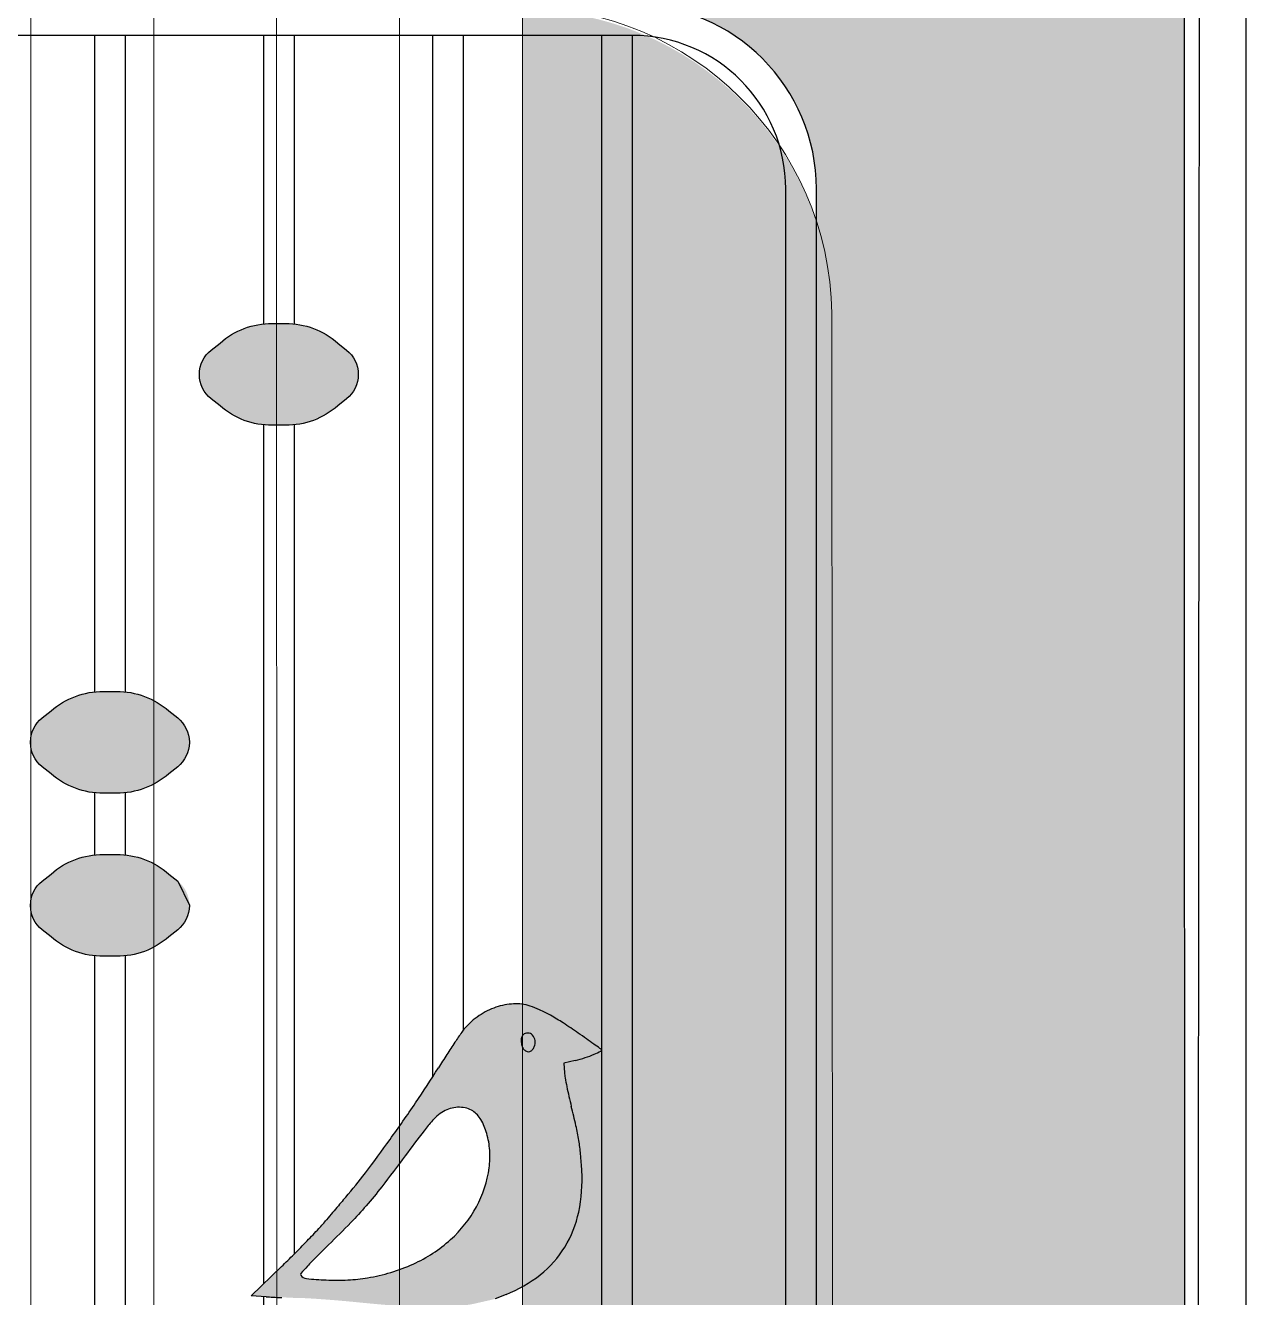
# Model space of a CAD drawing. Header units: millimetres. Extents: x 35877 to 3066687, y -650199 to -40525.
# Drawn here: x 145149.59 to 145169.46, y -179738.64 to -179717.94 of the extents above; entities that cross this region are included whole.
import ezdxf

# ---------------------------------------------------------------- set-up
doc = ezdxf.new("R2010")
doc.units = ezdxf.units.MM
doc.header["$MEASUREMENT"] = 0
for name, color, linetype, lineweight in [('A8_FURNITURE', 32, 'Continuous', 30), ('dim05', 1, 'Continuous', 13), ('Elevation 4.5', 206, 'Continuous', 5), ('FURNITURE', 32, 'Continuous', 9), ('NAME PLATE', 7, 'Continuous', 25)]:
    doc.layers.add(name, color=color, linetype=linetype, lineweight=lineweight)

msp = doc.modelspace()

# ---------------------------------------------------------------- hatches: boundary and pattern name
at = {"layer": 'dim05', "lineweight": 0, "true_color": 0xa47149, "transparency": 33554630}
h = msp.add_hatch(color=35, dxfattribs=at)
h.dxf.hatch_style = 1
h.paths.add_polyline_path([(145168.4572491076, -179709.6314368185), (145122.4651582954, -179709.6314368185), (145122.4728077061, -179801.5907615923), (145168.4648985183, -179801.5907615923), (145168.4636592204, -179786.6922291036), (145162.4648985183, -179786.6922291036), (145162.4648985183, -179789.5907615923, -0.4142135623730951), (145159.4648985183, -179792.5907615923), (145131.4673451597, -179792.5907615923, -0.4142135623730951), (145128.4673451597, -179789.5907615923), (145128.4673451597, -179720.5966616372, -0.4142135623730951), (145131.4673451597, -179717.5966616372), (145159.4648985183, -179717.5966616372, -0.4142135623730951), (145162.4648985183, -179720.5966616372), (145162.4648985183, -179747.4923639864), (145168.4603984759, -179747.4923639864)])
at = {"layer": 'Elevation 4.5', "lineweight": 0, "true_color": 0x000000, "transparency": 33554628}
h = msp.add_hatch(color=18, dxfattribs=at)
h.dxf.hatch_style = 1
h.paths.add_polyline_path([(145155.0087584546, -179723.618766813, 0.2335693837455621), (145154.8187250649, -179723.2186268469), (145154.6740553969, -179723.1043274646, 0.1866468864992518), (145153.8239826213, -179722.7878309747), (145153.6076493963, -179722.7878309747, 0.1866468864992447), (145152.7575766208, -179723.1043274646), (145152.6129069527, -179723.2186268469, 0.2294381312187929), (145152.422873563, -179723.6109541344, 0.2335693837448415), (145152.6129069527, -179724.0110941005), (145152.7575766208, -179724.1253934828, 0.1866468864992493), (145153.6076493963, -179724.4418899727), (145153.8239826213, -179724.4418899727, 0.1866468864992456), (145154.6740553969, -179724.1253934828), (145154.8187250649, -179724.0110941006, 0.2294381312761698)])
h = msp.add_hatch(color=18, dxfattribs=at)
h.dxf.hatch_style = 1
h.paths.add_polyline_path([(145152.2589623414, -179729.6069819538, 0.2335693837455621), (145152.0689289517, -179729.2068419877), (145151.9242592836, -179729.0925426054, 0.1866468864992518), (145151.0741865081, -179728.7760461155), (145150.8578532831, -179728.7760461155, 0.1866468864992447), (145150.0077805075, -179729.0925426054), (145149.8631108395, -179729.2068419877, 0.2294381312187929), (145149.6730774498, -179729.5991692752, 0.2335693837448415), (145149.8631108395, -179729.9993092413), (145150.0077805075, -179730.1136086236, 0.1866468864992493), (145150.8578532831, -179730.4301051135), (145151.0741865081, -179730.4301051135, 0.1866468864992456), (145151.9242592836, -179730.1136086236), (145152.0689289516, -179729.9993092414, 0.2294381312761698)])
h = msp.add_hatch(color=18, dxfattribs=at)
h.dxf.hatch_style = 1
h.paths.add_polyline_path([(145152.2589623414, -179732.2610409519, 0.2335693837455621), (145152.0689289517, -179731.8609009858), (145151.9242592836, -179731.7466016035, 0.1866468864992518), (145151.0741865081, -179731.4301051135), (145150.8578532831, -179731.4301051135, 0.1866468864992447), (145150.0077805075, -179731.7466016035), (145149.8631108395, -179731.8609009858, 0.2294381312187929), (145149.6730774498, -179732.2532282732, 0.2335693837448415), (145149.8631108395, -179732.6533682394), (145150.0077805075, -179732.7676676217, 0.1866468864992493), (145150.8578532831, -179733.0841641116), (145151.0741865081, -179733.0841641116, 0.1866468864992456), (145151.9242592836, -179732.7676676217), (145152.0689289516, -179732.6533682394, 0.2294381312761698)])
h = msp.add_hatch(color=18, dxfattribs=at)
h.dxf.hatch_style = 1
edge = h.paths.add_edge_path()
edge.add_arc((145175.5393957295, -179746.9918419766), 22.71277757108558, 507.18851789711357, 507.8382754307384, ccw=False)
edge.add_arc((145170.2592845411, -179743.5875447213), 16.43035654375045, 506.36276235670414, 507.1885178933482, ccw=False)
edge.add_arc((145171.237986586, -179744.2387410479), 17.60590507442646, 505.7126965902337, 506.36267839571167, ccw=False)
edge.add_arc((145157.2491101208, -179734.7007182157), 0.674793347500813, 498.8310564494863, 505.71269656689344, ccw=False)
edge.add_arc((145157.6458267523, -179735.0476377181), 1.201801152872894, 484.0079692633073, 498.83105645645423, ccw=False)
edge.add_arc((145157.6242470614, -179735.0156541075), 1.163218327600577, 468.8201198875571, 484.007969265302, ccw=False)
edge.add_arc((145157.5870107714, -179734.9064050245), 1.047797777297143, 452.784597418169, 468.8200135968284, ccw=False)
edge.add_arc((145157.573140274, -179734.6212308892), 0.7622865198643559, 432.43001919093206, 452.78459742634254, ccw=False)
edge.add_arc((145157.4139336264, -179735.1240276892), 1.289687106465092, 425.01576951251707, 432.4300191824818, ccw=False)
edge.add_arc((145156.8503633434, -179736.3334770306), 2.62399560651567, 420.65778612325323, 425.015769527549, ccw=False)
edge.add_arc((145156.2428124069, -179737.414253475), 3.863832637452334, 417.08159717631605, 420.65778610862327, ccw=False)
edge.add_arc((145153.6606072881, -179741.4029251836), 8.615388727239672, 415.1179514214472, 417.0815971825976, ccw=False)
edge.add_arc((145126.1818648406, -179780.8190908033), 56.66448235709579, 414.95139004013964, 415.11795143395045, ccw=False)
edge.add_arc((145139.6617800134, -179761.6024969065), 33.19140002734221, 414.70247114536494, 414.95138999453985, ccw=False)
edge.add_arc((145119.0441578994, -179790.7244721211), 68.87298886579251, 414.599881686053, 414.7024711920124, ccw=False)
edge.add_arc((145158.7937808376, -179734.7915635817), 0.2543122433924807, 409.23396222174586, 414.5998816835639, ccw=False)
edge.add_arc((145158.9486237766, -179734.6119611918), 0.01717651394238802, 298.2086449427716, 409.2339621064502, ccw=False)
edge.add_arc((145158.2702206724, -179733.3472030045), 1.452392192579913, 293.39255604367804, 298.2086449264236, ccw=False)
edge.add_arc((145158.1990974629, -179733.1827883617), 1.631530925651959, 287.9265988577175, 293.39255603968763, ccw=False)
edge.add_arc((145158.0344314883, -179732.6737807368), 2.166510967779784, 283.5076512464655, 287.9265988597203, ccw=False)
edge.add_line((145158.5404747458, -179734.7803632761), (145158.3561697885, -179734.8246370129))
edge.add_line((145158.3561697885, -179734.8246370129), (145158.3652189839, -179734.9796234041))
edge.add_arc((145159.1170271765, -179734.9357275554), 0.7530885764697608, 183.3415367850405, 189.8132274063442)
edge.add_arc((145163.8089351685, -179734.1241787785), 5.514665208493895, 189.8132273977349, 191.3045693805245)
edge.add_arc((145164.4596201867, -179733.9941120434), 6.178222552240888, 191.3045063873774, 192.83882660824)
edge.add_arc((145164.7108062701, -179733.9368696673), 6.435848517784304, 192.8387855309574, 194.327813124649)
edge.add_arc((145146.7952224576, -179738.5127576899), 12.0548760364553, 372.79593632246485, 374.32781313336847, ccw=False)
edge.add_arc((145154.6579920389, -179736.7269667081), 3.991862026780903, 369.3030193230325, 372.795936313089, ccw=False)
edge.add_arc((145155.2709961763, -179736.6265459238), 3.370687006033028, 365.4349192712607, 369.3029465733015, ccw=False)
edge.add_arc((145152.1203052419, -179736.9263113817), 6.535606071972467, 363.0776751452507, 365.434919261805, ccw=False)
edge.add_arc((145156.0437814932, -179736.7153567073), 2.606462683265474, 348.2130280679449, 363.0776751474744, ccw=False)
edge.add_arc((145156.8395745458, -179736.8814176997), 1.793527977553087, 328.5414436490827, 348.21302806692677, ccw=False)
edge.add_arc((145156.9044704385, -179736.9211214138), 1.717449979413286, 308.3756672838874, 328.5414436466636, ccw=False)
edge.add_arc((145156.5773654834, -179736.508057427), 2.244346087587395, 291.87328044192355, 308.37566728397655, ccw=False)
edge.add_line((145157.4135079544, -179738.5908332501), (145157.2343938607, -179738.662739645))
edge.add_line((145157.2343938607, -179738.662739645), (145156.8751445591, -179738.7445393409))
edge.add_arc((145156.5801761218, -179737.2050726131), 1.567470632925063, 277.56564977978604, 280.84665759657577, ccw=False)
edge.add_arc((145156.0371696893, -179733.11673333), 5.691712875962254, 276.30901441719755, 277.5656498050415, ccw=False)
edge.add_arc((145155.9757233603, -179732.560961115), 6.250871535311828, 275.0656264996744, 276.3090143952424, ccw=False)
edge.add_arc((145156.1061445912, -179734.0322708777), 4.773792622310335, 273.5437563876856, 275.06562649984016, ccw=False)
edge.add_line((145156.4012164857, -179738.7969354595), (145155.8943767405, -179738.7812216634))
edge.add_line((145155.8943767405, -179738.7812216634), (145155.7684451138, -179738.7812216634))
edge.add_arc((145155.7684451142, -179737.7326454072), 1.048576256143861, 265.59734921097856, 269.99999997773614, ccw=False)
edge.add_arc((145157.9427437677, -179709.4921930571), 29.37260710579882, 265.2029313430513, 265.59734923576883, ccw=False)
edge.add_arc((145157.7390964957, -179711.9193034926), 26.9369681186945, 264.689736578647, 265.20285114690364, ccw=False)
edge.add_arc((145158.7201877607, -179701.3644446881), 37.53732586980061, 264.28949384960623, 264.68967636624086, ccw=False)
edge.add_arc((145153.0122405048, -179758.4447924962), 19.82770500941959, 444.2894938446994, 445.0815518794412)
edge.add_arc((145152.931597506, -179759.3817290491), 20.76810566715427, 445.0815098229188, 445.8465121889648)
edge.add_arc((145153.0955755954, -179757.1235443421), 18.50397515314464, 445.8464822961825, 446.602538210004)
edge.add_arc((145154.0050786796, -179741.8034020633), 3.156859616249403, 446.6025382128933, 449.3996516514537)
edge.add_arc((145154.1216881745, -179730.6748842753), 7.972269097740296, 268.96301938768136, 269.39965163686344, ccw=False)
edge.add_line((145153.9774081379, -179738.6458476949), (145153.2672157329, -179738.6100809702))
edge.add_arc((145137.1429283465, -179721.3017566264), 23.65524752161354, 312.9716816911183, 316.0595494074697)
edge.add_arc((145142.6353885952, -179726.6168516706), 16.01214733226215, 316.1165142699844, 317.103223198142)
edge.add_arc((145151.5301921261, -179734.8814807604), 3.870416654803198, 317.1032232022504, 319.9367719981558)
edge.add_arc((145230.1092777128, -179800.9650693672), 98.80242968147073, 499.8483155018872, 499.9367720008196, ccw=False)
edge.add_arc((145216.8977069024, -179789.8196335354), 81.51757089850346, 499.7442981335809, 499.84824900162573, ccw=False)
edge.add_arc((145213.6062491867, -179787.0327328114), 77.20474009557171, 499.6546188707312, 499.7442492773851, ccw=False)
edge.add_arc((145159.2684665162, -179740.8769004635), 5.909891156234724, 499.0555394568858, 499.6546188897753, ccw=False)
edge.add_arc((145148.9301530123, -179731.9075210095), 7.776981894013973, 319.0555394373171, 322.7772869498338)
edge.add_arc((145135.5969652058, -179721.778747399), 24.52111375975269, 322.7772869481498, 324.358603487159)
edge.add_arc((145133.7040402781, -179720.4214765413), 26.85035160999695, 324.3586034888878, 325.9132567067927)
edge.add_arc((145139.2193056766, -179724.1537311932), 20.19093142486694, 325.9132567050606, 327.8382754334737)
edge = h.paths.add_edge_path(flags=16)
edge.add_arc((145157.6616306331, -179734.460986312), 0.2322651146118047, 320.0565319747831, 335.5046511043514)
edge.add_arc((145157.7136051267, -179734.4846673583), 0.1751499683182469, 335.5046511316532, 368.709610807853)
edge.add_arc((145157.7228260401, -179734.4832547772), 0.1658214834924032, 368.7096107950683, 403.3021900527262)
edge.add_arc((145157.7604574351, -179734.4477900286), 0.1141120038685766, 403.3021900449339, 446.9972035332137)
edge.add_arc((145157.7611657552, -179734.4342870859), 0.1005904958060329, 446.9972035441938, 494.9999851013681)
edge.add_arc((145157.7576912296, -179734.4308125963), 0.09567680006221069, 494.9999690421509, 528.6741215180718)
edge.add_arc((145157.9175743667, -179734.4628355034), 0.2587353297781608, 528.674121517435, 544.70662123329)
edge.add_arc((145157.9309273, -179734.4617361389), 0.272133442740565, 184.7066212300402, 200.3928668957784)
edge.add_arc((145157.7964666589, -179734.5117225489), 0.1286820390840577, 200.3928669125619, 227.8553518017901)
edge.add_arc((145157.8063628031, -179734.5007874115), 0.1434302898713241, 227.8553517775366, 249.4408274158013)
edge.add_arc((145157.7799811385, -179734.5711268387), 0.06830621089635083, 249.4408274535614, 287.0166619993391)
edge.add_arc((145157.7754414956, -179734.5562937647), 0.08381841382622764, 287.016661967595, 320.0565319813447)
edge = h.paths.add_edge_path(flags=16)
edge.add_arc((145156.6932022699, -179735.8708375106), 0.3224896342936749, 416.488537542685, 435.4540182361438)
edge.add_arc((145156.6487143218, -179736.0422918872), 0.4996217341068242, 435.4540182223546, 449.1167772766733)
edge.add_arc((145156.6481314296, -179736.0801018557), 0.5374361954011544, 449.116777292074, 462.3035776651715)
edge.add_arc((145156.6324601787, -179736.0082485661), 0.4638938039961975, 462.3035776448494, 477.0290246828616)
edge.add_arc((145156.7044680469, -179736.1493951573), 0.622347246046015, 477.0290246944884, 488.8525266191497)
edge.add_arc((145156.8162746269, -179736.2881937359), 0.8005767519077509, 488.852526620897, 498.6414718494698)
edge.add_arc((145158.4679479855, -179737.7422163022), 3.00107817356593, 498.6414718435628, 502.7750812498119)
edge.add_arc((145209.9256043464, -179776.8359885723), 67.62470719938264, 502.7750812519495, 503.2057149838819)
edge.add_arc((145121.3321638283, -179710.5734086253), 43.00768952093476, 322.362346444899, 323.20571498449453, ccw=False)
edge.add_arc((145149.5434381504, -179732.3285646179), 7.382378137841509, 319.25591349601183, 322.36234644444687, ccw=False)
edge.add_arc((145150.6449864129, -179733.2775212426), 5.928443046414641, 315.6701561243863, 319.2559134963909, ccw=False)
edge.add_arc((145140.1431419735, -179723.0185157232), 20.60958506176154, 314.2519931123239, 315.6701561233273, ccw=False)
edge.add_arc((145167.4689010139, -179751.0672398497), 18.5494245306522, 494.2519931123489, 495.1327331369088)
edge.add_arc((145158.0598402442, -179741.7016730277), 5.27372242245683, 495.1327331428471, 497.3791390206788)
edge.add_arc((145159.8409828963, -179743.3407149113), 7.694244565161012, 497.379139006891, 498.5496968411185)
edge.add_arc((145154.0898221111, -179738.2614038694), 0.02122358009796283, 498.549696821558, 572.6178815668867)
edge.add_arc((145154.1775628879, -179738.2052527112), 0.125393616470867, 212.6178815554509, 264.115143123585)
edge.add_arc((145154.7075589111, -179733.0632963007), 5.294591959775962, 264.1151431314591, 267.5967918650779)
edge.add_arc((145154.6537360777, -179734.345753899), 4.011005426326134, 267.5967918650412, 272.6627130661531)
edge.add_arc((145154.7148794902, -179735.660479508), 2.694858799206424, 272.6627130656112, 279.4880150805329)
edge.add_arc((145154.6590045283, -179735.3261543117), 3.033820962743133, 279.4880150801967, 294.1875493503518)
edge.add_arc((145154.9480596952, -179735.9697052132), 2.328334852051495, 294.187549350941, 312.1125866089341)
edge.add_arc((145155.1460321095, -179736.1887088907), 2.033113430747092, 312.1125866110718, 331.436589996265)
edge.add_arc((145155.327429564, -179736.2874569974), 1.826579595609213, 331.436513702412, 352.379205025697)
edge.add_arc((145155.7257428812, -179736.3407504859), 1.424716814798801, 352.3792050319467, 363.8392714698197)
edge.add_arc((145155.8389392421, -179736.3331540593), 1.311265848237073, 363.8392714641251, 376.0342070607451)
edge.add_arc((145156.0949914543, -179736.2595668015), 1.044849219870216, 376.0342070657481, 389.5828357131268)
edge.add_arc((145156.6410691452, -179735.9495678438), 0.4169159444802546, 389.5828357105138, 416.4885375356303)
at = {"layer": 'NAME PLATE', "lineweight": 0, "true_color": 0x000000, "transparency": 33554687}
h = msp.add_hatch(color=18, dxfattribs=at)
h.dxf.hatch_style = 1
h.set_gradient(color1=(153, 155, 55), color2=(229, 232, 120), name='INVCYLINDER')
h.paths.add_polyline_path([(145162.7169238272, -179722.6648410555, 0.4109880837196706), (145157.6797263379, -179717.6828748545), (145157.6797263379, -179760.6289588093), (145162.7169238272, -179760.625309019)], flags=17)
h.paths.add_polyline_path([(145162.7170910451, -179764.6428467751, 0.9852287181319922), (145162.6546880538, -179760.6443848274), (145157.6797263379, -179760.6289588093), (145157.6797263379, -179787.5897181373), (145133.6175825312, -179787.5897181373), (145133.6175825312, -179717.6825714951, 0.4142438736979137), (145128.6349012589, -179722.6648410984), (145128.5876351271, -179787.6143749796, 0.4139882622943566), (145133.5876336475, -179792.6182213986), (145157.6369475441, -179792.6367221513, 0.4196556007892562), (145162.7455853364, -179787.6094928638)])

# ---------------------------------------------------------------- linework, layer by layer
at = {"layer": 'A8_FURNITURE', "linetype": 'ByBlock', "lineweight": 15, "transparency": 33554687}
for p, q in [((145149.6781584196, -179717.6366530609, 2.386277242904157), (145149.6814537218, -179760.594928604)), ((145151.6781589155, -179717.6367860064, 2.384537402067849), (145151.6814550288, -179760.5993454616)), ((145153.6789108062, -179717.6369190019, -0.1817113195797617), (145153.6856955391, -179760.5850562039, -160.2193061978)), ((145155.6768974982, -179760.5833594356, -160.2096370109974), (145155.6796667302, -179717.6370519976, -0.182592512647517)), ((145162.7168641611, -179722.6175552919, -42.33362148404757), (145162.7336257769, -179760.5980152559, -172.4779544589025))]:
    msp.add_line(p, q, dxfattribs=at)
at = {"layer": 'A8_FURNITURE', "linetype": 'ByBlock', "transparency": 33554687}
msp.add_lwpolyline([(145122.6387642952, -179709.5712758291), (145168.6983790954, -179709.6102473555), (145168.6311446745, -179801.6233384035)], dxfattribs=at)
at = {"layer": 'A8_FURNITURE', "linetype": 'ByBlock', "lineweight": 15, "transparency": 33554687}
msp.add_lwpolyline([(145157.6768968517, -179760.5816551708), (145157.679666672, -179717.637184943)], dxfattribs=at)
msp.add_arc((145157.6489809115, -179722.7041186838, -42.33362148404757), 5.068622480763499, 0.9785613676979275, 89.65312561681972, dxfattribs=at)
at = {"layer": 'Elevation 4.5', "color": 18, "lineweight": 30, "true_color": 0x000000, "transparency": 33554687}
for p, q in [((145169.4648985183, -179801.5907615923), (145169.4572491076, -179708.6314368185)), ((145150.7160198956, -179718.0966616372), (145150.7160198956, -179728.7822705679)), ((145151.2160198956, -179718.0966616372), (145151.2160198956, -179728.7822705679)), ((145153.4658160088, -179718.0966616372), (145153.4658160088, -179722.7940554271)), ((145153.9658160088, -179718.0966616372), (145153.9658160088, -179722.7940554271)), ((145156.215612122, -179718.0966616372), (145156.215612122, -179726.4421343639)), ((145156.715612122, -179718.0966616372), (145156.715612122, -179726.4580298793)), ((145158.9654082352, -179718.0966616372), (145158.9654082352, -179725.8261210397)), ((145159.4654082352, -179718.0966616891), (145159.4654082352, -179725.8434954401)), ((145153.4658160088, -179724.4356655203), (145153.4658160088, -179738.4183034461)), ((145153.9658160088, -179724.4356655203), (145153.9658160088, -179737.9314104214)), ((145158.9654082352, -179725.8261210397), (145158.9654082352, -179739.6386757957)), ((145159.4654082352, -179725.8434954401), (145159.4654082352, -179739.6386757957)), ((145156.215612122, -179726.4421343639), (145156.215612122, -179735.0532393939)), ((145156.715612122, -179726.4580298793), (145156.715612122, -179734.2875282507)), ((145150.7160198956, -179730.4238806611), (145150.7160198956, -179731.436329566)), ((145151.2160198956, -179730.4238806611), (145151.2160198956, -179731.4363295659)), ((145150.7160198956, -179733.0779396592), (145150.7160198956, -179739.2764117407)), ((145151.2160198956, -179733.0779396592), (145151.2160198956, -179739.2594836032)), ((145158.5404751504, -179734.7803631789), (145158.3561697885, -179734.8246370129)), ((145158.3561697885, -179734.8246370129), (145158.3652189448, -179734.9796227355)), ((145156.215612122, -179735.749447889), (145156.215612122, -179735.7589228309)), ((145153.2672157329, -179738.6100809702), (145153.7580044558, -179738.1361528968)), ((145153.5078757503, -179738.6268809305), (145153.2672157329, -179738.6100809702)), ((145157.4135064453, -179738.5908338559), (145157.2343938607, -179738.662739645)), ((145153.4658160088, -179738.6239448301), (145153.4658160088, -179761.6311120792))]:
    msp.add_line(p, q, dxfattribs=at)
msp.add_lwpolyline([(145169.4572491076, -179708.6314368185), (145121.4651582954, -179708.6314368185), (145121.4728077061, -179801.5907615923), (145169.4648985183, -179801.5907615923)], close=True, dxfattribs=at)
msp.add_lwpolyline([(145161.9648985183, -179747.4923639864), (145161.9648985183, -179720.5966616372, 0.4142135623730951), (145159.4648985183, -179718.0966616372), (145131.4673451597, -179718.0966616372, 0.4142135623730951), (145128.9673451597, -179720.5966616372), (145128.9673451597, -179789.5907615923, 0.4142135623730951), (145131.4673451597, -179792.0907615923), (145159.4648985183, -179792.0907615923, 0.4142135623730951), (145161.9648985183, -179789.5907615923), (145161.9648985183, -179786.6922291036)], format="xyb", dxfattribs=at)
for points in [[(145155.0087584546, -179723.6109541343), (145155.0087584546, -179723.618766813, -0.2294381312374742), (145154.8187250649, -179724.0110941005), (145154.6740553968, -179724.1253934828, -0.1866468864992491), (145153.8239826213, -179724.4418899727), (145153.6076493963, -179724.4418899727, -0.1866468864992491), (145152.7575766207, -179724.1253934828), (145152.6129069527, -179724.0110941005, -0.2294381312374742), (145152.422873563, -179723.618766813), (145152.422873563, -179723.6109541343, -0.2294381312374741), (145152.6129069527, -179723.2186268469), (145152.7575766207, -179723.1043274646, -0.1866468864992491), (145153.6076493963, -179722.7878309746), (145153.8239826213, -179722.7878309746, -0.1866468864992491), (145154.6740553968, -179723.1043274646), (145154.8187250649, -179723.2186268469, -0.2294381312374741)], [(145152.2589623414, -179729.5991692752), (145152.2589623414, -179729.6069819538, -0.2294381312374742), (145152.0689289517, -179729.9993092413), (145151.9242592836, -179730.1136086236, -0.1866468864992491), (145151.0741865081, -179730.4301051135), (145150.8578532831, -179730.4301051135, -0.1866468864992491), (145150.0077805075, -179730.1136086236), (145149.8631108395, -179729.9993092413, -0.2294381312374742), (145149.6730774498, -179729.6069819538), (145149.6730774498, -179729.5991692752, -0.2294381312374741), (145149.8631108395, -179729.2068419877), (145150.0077805075, -179729.0925426054, -0.1866468864992491), (145150.8578532831, -179728.7760461155), (145151.0741865081, -179728.7760461155, -0.1866468864992491), (145151.9242592836, -179729.0925426054), (145152.0689289517, -179729.2068419877, -0.2294381312374741)], [(145152.2589623414, -179732.2532282732), (145152.2589623414, -179732.2610409519, -0.2294381312374742), (145152.0689289517, -179732.6533682394), (145151.9242592836, -179732.7676676217, -0.1866468864992491), (145151.0741865081, -179733.0841641116), (145150.8578532831, -179733.0841641116, -0.1866468864992491), (145150.0077805075, -179732.7676676217), (145149.8631108395, -179732.6533682394, -0.2294381312374742), (145149.6730774498, -179732.2610409519), (145149.6730774498, -179732.2532282732, -0.2294381312374741), (145149.8631108395, -179731.8609009858), (145150.0077805075, -179731.7466016035, -0.1866468864992491), (145150.8578532831, -179731.4301051135), (145151.0741865081, -179731.4301051135, -0.1866468864992491), (145151.9242592836, -179731.7466016035), (145152.0689289517, -179731.8609009858)], [(145157.690037552, -179734.3631588457, 0.147998), (145157.6638776175, -179734.4120228048, 0.070065), (145157.6597111579, -179734.4840613464, 0.06855499999999999), (145157.6758496199, -179734.5565622311, 0.120405), (145157.7101203858, -179734.6071342269, 0.09446399999999999), (145157.7559937534, -179734.6350826343, 0.16544), (145157.7999708031, -179734.6364426236, 0.145171), (145157.8397032214, -179734.6101078623, 0.06750700000000001), (145157.8729905338, -179734.5572883153, 0.145904), (145157.8867356591, -179734.4581469856, 0.152099), (145157.8435018339, -179734.3695265169, 0.193), (145157.7664346785, -179734.3338346778, 0.212568)], [(145156.4216478145, -179735.5950227095, 0.051635), (145156.3140598492, -179735.6647328689, 0.042739), (145156.2153698834, -179735.7591978712, 0.018038), (145156.0782902692, -179735.926725679, 0.001879), (145155.7723404196, -179736.3325932841, -0.00368), (145155.3894495057, -179736.8367414338, -0.013555), (145155.1365609329, -179737.1469133506, -0.015647), (145154.8857682016, -179737.4202506297, -0.006188), (145154.524821632, -179737.7807068417, 0.003843), (145154.3221193828, -179737.9812441611, 0.009801), (145154.1791775153, -179738.1305940628, 0.005108), (145154.0739144041, -179738.2473544847, 0.334926), (145154.0719458122, -179738.2728440743, 0.228559), (145154.1647063849, -179738.3299855031, 0.015192), (145154.4855328894, -179738.3532309379, 0.022109), (145154.8400759535, -179738.3524285776, 0.029789), (145155.1590979768, -179738.3184738428, 0.06422699999999999), (145155.9020321007, -179738.0936354928, 0.078375), (145156.5094299045, -179737.696918649, 0.084521), (145156.9317151416, -179737.1607615289, 0.091628), (145157.1378755386, -179736.5296932295, 0.050044), (145157.1472631585, -179736.2453665062, 0.053263), (145157.099192871, -179735.9709677598, 0.059186), (145157.0036371495, -179735.7437442615, 0.11794), (145156.8712508977, -179735.6019541709, 0.082944), (145156.7741962207, -179735.5586844325, 0.059685), (145156.6564156686, -179735.5427295122, 0.057602), (145156.5336080034, -179735.5550094362, 0.06434)]]:
    msp.add_lwpolyline(points, format="xyb", close=True, dxfattribs=at)
for centre, radius, start, end in [((145157.6458267523, -179735.0476377181), 1.201801152876731, 124.0096148930166, 138.8310456277321), ((145157.6242470615, -179735.0156541076), 1.163218327678083, 108.8210616141317, 124.0096694730726), ((145157.5870107715, -179734.9064050245), 1.04779777737952, 92.78452571418389, 108.8210590629065), ((145157.573140274, -179734.6212308893), 0.7622865199143046, 72.42988820923695, 92.78449885866806), ((145157.4139336266, -179735.1240276893), 1.289687106467398, 65.01570529365948, 72.4299417745302), ((145156.8503633432, -179736.33347703), 2.623995605995932, 60.6576587742205, 65.01573794789464), ((145156.242812407, -179737.4142534756), 3.863832637864203, 57.08158734333758, 60.65769963805342), ((145157.2491101209, -179734.7007182157), 0.6747933476355904, 138.8310371639455, 145.7127123353015), ((145153.6606072889, -179741.4029251835), 8.615388726649833, 55.11799986558267, 57.08159277436187), ((145171.237986583, -179744.2387410508), 17.60590507348274, 145.7126971824185, 146.3603669502619), ((145126.1818648333, -179780.8190907934), 56.66448235315305, 54.9513426887108, 55.11795878769172), ((145139.6617800299, -179761.6024969177), 33.19140002708405, 54.70264562618505, 54.95130921359218), ((145170.2592845413, -179743.5875447204), 16.43035654344781, 146.3602855489812, 147.1885497317661), ((145119.0441579013, -179790.7244721143), 68.87298885913003, 54.59988122820706, 54.70255525824582), ((145158.2702206725, -179733.3472030047), 1.452392192378978, 293.3926127277934, 298.2086453044898), ((145158.7937808375, -179734.7915635818), 0.2543122435719983, 49.23395827005237, 54.59975870107285), ((145158.9486237766, -179734.6119611919), 0.01717651394821247, 298.2086769353978, 49.23390349083892), ((145175.5393957302, -179746.9918419766), 22.7127775716815, 147.1885409267889, 147.8382733265195), ((145158.0344314884, -179732.673780737), 2.166510967498774, 283.5076622482367, 287.9266817824924), ((145158.199097463, -179733.1827883612), 1.631530926074752, 287.9267089657569, 293.3926064958134), ((145139.2193056761, -179724.1537311936), 20.19093142500675, 325.9134140552272, 327.8382778036211), ((145159.1170271765, -179734.9357275552), 0.7530885764547112, 183.3414858441898, 189.8132714206348), ((145163.8089351694, -179734.1241787786), 5.514665209368815, 189.8132334049684, 191.3035902128876), ((145164.4596201863, -179733.9941120425), 6.178222552010446, 191.3036323956906, 192.8389071391162), ((145133.7040402779, -179720.4214765403), 26.85035161077118, 324.3588497803041, 325.9133750281005), ((145164.7108062695, -179733.9368696668), 6.435848517269968, 192.8388628341446, 194.327844602248), ((145146.7952224571, -179738.5127576883), 12.05487603655545, 12.79595917374942, 14.32779632305138), ((145154.6579920392, -179736.7269667084), 3.991862026580391, 9.30398326106382, 12.79600535037888), ((145135.5969652059, -179721.7787473995), 24.5211137593664, 322.7773055829758, 324.3588731754298), ((145155.270996176, -179736.6265459234), 3.370687006320364, 5.434928003730891, 9.304088135799892), ((145152.1203052419, -179736.9263113815), 6.535606071959995, 3.077629347238851, 5.434923765948945), ((145148.9301530122, -179731.9075210089), 7.776981894470183, 319.0555098960568, 322.7773457037518), ((145156.0437814934, -179736.7153567073), 2.606462683102706, 348.2129954071523, 3.077560318843183), ((145216.8977069044, -179789.8196335402), 81.51757090312233, 139.746018927349, 139.8482345932612), ((145213.6062491959, -179787.032732809), 77.20474010099319, 139.6546221489843, 139.7460662081825), ((145159.2684665154, -179740.8769004636), 5.909891155698539, 139.0555783218906, 139.6546616275787), ((145230.1092777199, -179800.96506938), 98.8024296951526, 139.8483036123319, 139.936768292203), ((145156.8395745458, -179736.8814176997), 1.793527977537208, 328.5427365643977, 348.2129806023618), ((145142.635388594, -179726.6168516729), 16.01214733164903, 316.116581129743, 317.103208357489), ((145151.530192126, -179734.8814807601), 3.870416655076666, 317.1031617697663, 319.9368666134851), ((145141.3679635522, -179725.3979085267), 17.77060933858912, 315.1373363472883, 316.1166298543197), ((145143.6617738366, -179727.6807495833), 14.53441884502409, 313.9987664827107, 315.1373388482201), ((145156.9044704384, -179736.9211214139), 1.717449979410189, 308.3753305740541, 328.5427938371404), ((145156.5773654834, -179736.5080574271), 2.244346087537092, 291.8732389279044, 308.3754096230554), ((145153.8752002535, -179733.3649685372), 5.274717938023607, 266.0067643554226, 267.2349449276414), ((145154.2521711295, -179725.5596311762), 13.08915319337521, 267.2349539160437, 267.8578720971102)]:
    msp.add_arc(centre, radius, start, end, dxfattribs=at)
at = {"layer": 'FURNITURE', "lineweight": 30, "transparency": 33554687}
msp.add_lwpolyline([(145168.4648985183, -179801.5907615923), (145168.4572491076, -179709.6314368185), (145122.4651582954, -179709.6314368185), (145122.4728077061, -179801.5907615923)], dxfattribs=at)
msp.add_lwpolyline([(145162.4648985183, -179747.4923639864), (145162.4648985183, -179720.5966616372, 0.414213562373095), (145159.4648985183, -179717.5966616372), (145131.4673451597, -179717.5966616372, 0.414213562373095), (145128.4673451597, -179720.5966616372), (145128.4673451597, -179789.5907615923, 0.414213562373095), (145131.4673451597, -179792.5907615923), (145159.4648985183, -179792.5907615923, 0.414213562373095), (145162.4648985183, -179789.5907615923), (145162.4648985183, -179786.6922291036)], format="xyb", dxfattribs=at)

doc.saveas('drawing.dxf')
